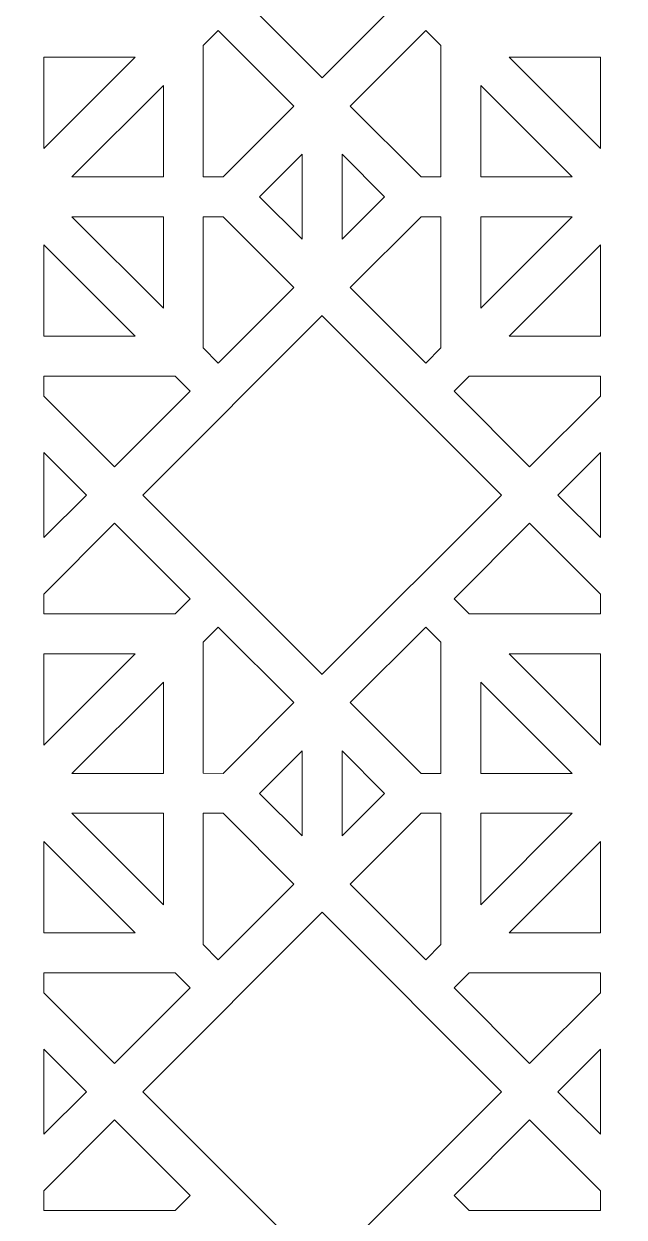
# Model space of a CAD drawing. Header units: centimetres. Extents: x -68 to 68, y -63 to 63.
# Drawn here: x 28.08 to 43.14, y -33.08 to -3.15 of the extents above; entities that cross this region are included whole.
import ezdxf

# ---------------------------------------------------------------- set-up
doc = ezdxf.new("R2010")
doc.units = ezdxf.units.CM
doc.header["$MEASUREMENT"] = 0
doc.layers.add('layer 1', color=7, linetype='Continuous')

msp = doc.modelspace()

# ---------------------------------------------------------------- linework, layer by layer
at = {"layer": 'layer 1', "color": 177, "lineweight": 9}
for points, knots in [([(58.00778, -62.84331), (58.00778, -62.84331), (68.47296, -52.37813), (68.47296, -52.37813), (68.47296, -52.37813), (68.47296, -52.37813), (60.99035, -44.89556), (60.99035, -44.89556), (60.99035, -44.89556), (60.99035, -44.89556), (68.47296, -37.41295), (68.47296, -37.41295), (68.47296, -37.41295), (68.47296, -37.41295), (61.00036, -29.94035), (61.00036, -29.94035), (61.00036, -29.94035), (61.00036, -29.94035), (68.47296, -22.44777), (68.47296, -22.44777), (68.47296, -22.44777), (68.47296, -22.44777), (60.99035, -14.96516), (60.99035, -14.96516), (60.99035, -14.96516), (60.99035, -14.96516), (68.47296, -7.48259), (68.47296, -7.48259), (68.47296, -7.48259), (68.47296, -7.48259), (60.99038, -0.00001), (60.99038, -0.00001), (60.99038, -0.00001), (60.99038, -0.00001), (68.47296, 7.48259), (68.47296, 7.48259), (68.47296, 7.48259), (68.47296, 7.48259), (60.99035, 14.96516), (60.99035, 14.96516), (60.99035, 14.96516), (60.99035, 14.96516), (68.47296, 22.44777), (68.47296, 22.44777), (68.47296, 22.44777), (68.47296, 22.44777), (61.00036, 29.92037), (61.00036, 29.92037), (61.00036, 29.92037), (61.00036, 29.92037), (60.99263, 29.9281), (60.99263, 29.9281), (60.99263, 29.9281), (60.99263, 29.9281), (60.99037, 29.93036), (60.99037, 29.93036), (60.99037, 29.93036), (60.99037, 29.93036), (68.47296, 37.41295), (68.47296, 37.41295), (68.47296, 37.41295), (68.47296, 37.41295), (60.99035, 44.89556), (60.99035, 44.89556), (60.99035, 44.89556), (60.99035, 44.89556), (68.47296, 52.37813), (68.47296, 52.37813), (68.47296, 52.37813), (68.47296, 52.37813), (58.00778, 62.84331), (58.00778, 62.84331), (58.00778, 62.84331), (58.00778, 62.84331), (50.52517, 55.3607), (50.52517, 55.3607), (50.52517, 55.3607), (50.52517, 55.3607), (43.0426, 62.84331), (43.0426, 62.84331), (43.0426, 62.84331), (43.0426, 62.84331), (35.56, 55.36071), (35.56, 55.36071), (35.56, 55.36071), (35.56, 55.36071), (28.07742, 62.84331), (28.07742, 62.84331), (28.07742, 62.84331), (28.07742, 62.84331), (20.59485, 55.3607), (20.59485, 55.3607), (20.59485, 55.3607), (20.59485, 55.3607), (13.11224, 62.84331), (13.11224, 62.84331), (13.11224, 62.84331), (13.11224, 62.84331), (2.64706, 52.37813), (2.64706, 52.37813), (2.64706, 52.37813), (2.64706, 52.37813), (10.12967, 44.89556), (10.12967, 44.89556), (10.12967, 44.89556), (10.12967, 44.89556), (2.64706, 37.41295), (2.64706, 37.41295), (2.64706, 37.41295), (2.64706, 37.41295), (10.12964, 29.93035), (10.12964, 29.93035), (10.12964, 29.93035), (10.12964, 29.93035), (2.64706, 22.44777), (2.64706, 22.44777), (2.64706, 22.44777), (2.64706, 22.44777), (10.12967, 14.96516), (10.12967, 14.96516), (10.12967, 14.96516), (10.12967, 14.96516), (2.64706, 7.48259), (2.64706, 7.48259), (2.64706, 7.48259), (2.64706, 7.48259), (10.12965, 0), (10.12965, 0), (10.12965, 0), (10.12965, 0), (2.64706, -7.48259), (2.64706, -7.48259), (2.64706, -7.48259), (2.64706, -7.48259), (10.12967, -14.96516), (10.12967, -14.96516), (10.12967, -14.96516), (10.12967, -14.96516), (2.64706, -22.44777), (2.64706, -22.44777), (2.64706, -22.44777), (2.64706, -22.44777), (10.12965, -29.93036), (10.12965, -29.93036), (10.12965, -29.93036), (10.12965, -29.93036), (2.64706, -37.41295), (2.64706, -37.41295), (2.64706, -37.41295), (2.64706, -37.41295), (10.12967, -44.89556), (10.12967, -44.89556), (10.12967, -44.89556), (10.12967, -44.89556), (2.64706, -52.37813), (2.64706, -52.37813), (2.64706, -52.37813), (2.64706, -52.37813), (13.11224, -62.84331), (13.11224, -62.84331), (13.11224, -62.84331), (13.11224, -62.84331), (20.59484, -55.36071), (20.59484, -55.36071), (20.59484, -55.36071), (20.59484, -55.36071), (28.07742, -62.84331), (28.07742, -62.84331), (28.07742, -62.84331), (28.07742, -62.84331), (35.56, -55.36071), (35.56, -55.36071), (35.56, -55.36071), (35.56, -55.36071), (43.0426, -62.84331), (43.0426, -62.84331), (43.0426, -62.84331), (43.0426, -62.84331), (50.52518, -55.36071), (50.52518, -55.36071), (50.52518, -55.36071), (50.52518, -55.36071), (58.00778, -62.84331), (58.00778, -62.84331)], [0, 0, 0, 0, 0.0212766, 0.0212766, 0.0212766, 0.0212766, 0.04255319, 0.04255319, 0.04255319, 0.04255319, 0.06382979, 0.06382979, 0.06382979, 0.06382979, 0.08510638, 0.08510638, 0.08510638, 0.08510638, 0.10638298, 0.10638298, 0.10638298, 0.10638298, 0.12765957, 0.12765957, 0.12765957, 0.12765957, 0.14893617, 0.14893617, 0.14893617, 0.14893617, 0.17021277, 0.17021277, 0.17021277, 0.17021277, 0.19148936, 0.19148936, 0.19148936, 0.19148936, 0.21276596, 0.21276596, 0.21276596, 0.21276596, 0.23404255, 0.23404255, 0.23404255, 0.23404255, 0.25531915, 0.25531915, 0.25531915, 0.25531915, 0.27659574, 0.27659574, 0.27659574, 0.27659574, 0.29787234, 0.29787234, 0.29787234, 0.29787234, 0.31914894, 0.31914894, 0.31914894, 0.31914894, 0.34042553, 0.34042553, 0.34042553, 0.34042553, 0.36170213, 0.36170213, 0.36170213, 0.36170213, 0.38297872, 0.38297872, 0.38297872, 0.38297872, 0.40425532, 0.40425532, 0.40425532, 0.40425532, 0.42553191, 0.42553191, 0.42553191, 0.42553191, 0.44680851, 0.44680851, 0.44680851, 0.44680851, 0.46808511, 0.46808511, 0.46808511, 0.46808511, 0.4893617, 0.4893617, 0.4893617, 0.4893617, 0.5106383, 0.5106383, 0.5106383, 0.5106383, 0.53191489, 0.53191489, 0.53191489, 0.53191489, 0.55319149, 0.55319149, 0.55319149, 0.55319149, 0.57446809, 0.57446809, 0.57446809, 0.57446809, 0.59574468, 0.59574468, 0.59574468, 0.59574468, 0.61702128, 0.61702128, 0.61702128, 0.61702128, 0.63829787, 0.63829787, 0.63829787, 0.63829787, 0.65957447, 0.65957447, 0.65957447, 0.65957447, 0.68085106, 0.68085106, 0.68085106, 0.68085106, 0.70212766, 0.70212766, 0.70212766, 0.70212766, 0.72340426, 0.72340426, 0.72340426, 0.72340426, 0.74468085, 0.74468085, 0.74468085, 0.74468085, 0.76595745, 0.76595745, 0.76595745, 0.76595745, 0.78723404, 0.78723404, 0.78723404, 0.78723404, 0.80851064, 0.80851064, 0.80851064, 0.80851064, 0.82978723, 0.82978723, 0.82978723, 0.82978723, 0.85106383, 0.85106383, 0.85106383, 0.85106383, 0.87234043, 0.87234043, 0.87234043, 0.87234043, 0.89361702, 0.89361702, 0.89361702, 0.89361702, 0.91489362, 0.91489362, 0.91489362, 0.91489362, 0.93617021, 0.93617021, 0.93617021, 0.93617021, 0.95744681, 0.95744681, 0.95744681, 0.95744681, 1, 1, 1, 1]), ([(40.05999, 0.00002), (40.05999, 0.00002), (35.56, -4.49998), (35.56, -4.49998), (35.56, -4.49998), (35.56, -4.49998), (31.06002, 0.00001), (31.06002, 0.00001), (31.06002, 0.00001), (31.06002, 0.00001), (35.56001, 4.5), (35.56001, 4.5), (35.56001, 4.5), (35.56001, 4.5), (40.05999, 0.00002), (40.05999, 0.00002)], [0, 0, 0, 0, 0.2, 0.2, 0.2, 0.2, 0.4, 0.4, 0.4, 0.4, 0.6, 0.6, 0.6, 0.6, 1, 1, 1, 1]), ([(33.0774, -6.98259), (33.0774, -6.98259), (32.57742, -6.98259), (32.57742, -6.98259), (32.57742, -6.98259), (32.57742, -6.98259), (32.57742, -3.68964), (32.57742, -3.68964), (32.57742, -3.68964), (32.57742, -3.68964), (32.95643, -3.31063), (32.95643, -3.31063), (32.95643, -3.31063), (32.95643, -3.31063), (34.85289, -5.20709), (34.85289, -5.20709), (34.85289, -5.20709), (34.85289, -5.20709), (33.0774, -6.98259), (33.0774, -6.98259)], [0, 0, 0, 0, 0.16666667, 0.16666667, 0.16666667, 0.16666667, 0.33333333, 0.33333333, 0.33333333, 0.33333333, 0.5, 0.5, 0.5, 0.5, 0.66666667, 0.66666667, 0.66666667, 0.66666667, 1, 1, 1, 1]), ([(38.5426, -6.98259), (38.5426, -6.98259), (38.0426, -6.98259), (38.0426, -6.98259), (38.0426, -6.98259), (38.0426, -6.98259), (36.26712, -5.20711), (36.26712, -5.20711), (36.26712, -5.20711), (36.26712, -5.20711), (38.16359, -3.31063), (38.16359, -3.31063), (38.16359, -3.31063), (38.16359, -3.31063), (38.5426, -3.68964), (38.5426, -3.68964), (38.5426, -3.68964), (38.5426, -3.68964), (38.5426, -6.97482), (38.5426, -6.97482), (38.5426, -6.97482), (38.5426, -6.97482), (38.5426, -6.98259), (38.5426, -6.98259)], [0, 0, 0, 0, 0.14285714, 0.14285714, 0.14285714, 0.14285714, 0.28571429, 0.28571429, 0.28571429, 0.28571429, 0.42857143, 0.42857143, 0.42857143, 0.42857143, 0.57142857, 0.57142857, 0.57142857, 0.57142857, 0.71428571, 0.71428571, 0.71428571, 0.71428571, 1, 1, 1, 1]), ([(28.57726, -6.27545), (28.57726, -6.27545), (28.57727, -3.98259), (28.57727, -3.98259), (28.57727, -3.98259), (28.57727, -3.98259), (30.87014, -3.98258), (30.87014, -3.98258), (30.87014, -3.98258), (30.87014, -3.98258), (28.57726, -6.27545), (28.57726, -6.27545)], [0, 0, 0, 0, 0.25, 0.25, 0.25, 0.25, 0.5, 0.5, 0.5, 0.5, 1, 1, 1, 1]), ([(42.54276, -6.27545), (42.54276, -6.27545), (42.54275, -3.98259), (42.54275, -3.98259), (42.54275, -3.98259), (42.54275, -3.98259), (40.24988, -3.98258), (40.24988, -3.98258), (40.24988, -3.98258), (40.24988, -3.98258), (42.54276, -6.27545), (42.54276, -6.27545)], [0, 0, 0, 0, 0.25, 0.25, 0.25, 0.25, 0.5, 0.5, 0.5, 0.5, 1, 1, 1, 1]), ([(29.28431, -6.98259), (29.28431, -6.98259), (31.57742, -4.68955), (31.57742, -4.68955), (31.57742, -4.68955), (31.57742, -4.68955), (31.57742, -6.98259), (31.57742, -6.98259), (31.57742, -6.98259), (31.57742, -6.98259), (29.28431, -6.98259), (29.28431, -6.98259)], [0, 0, 0, 0, 0.25, 0.25, 0.25, 0.25, 0.5, 0.5, 0.5, 0.5, 1, 1, 1, 1]), ([(41.83571, -6.98259), (41.83571, -6.98259), (39.5426, -4.68955), (39.5426, -4.68955), (39.5426, -4.68955), (39.5426, -4.68955), (39.5426, -6.98259), (39.5426, -6.98259), (39.5426, -6.98259), (39.5426, -6.98259), (41.83571, -6.98259), (41.83571, -6.98259)], [0, 0, 0, 0, 0.25, 0.25, 0.25, 0.25, 0.5, 0.5, 0.5, 0.5, 1, 1, 1, 1]), ([(35.06001, -8.55097), (35.06001, -8.55097), (35.06, -6.4142), (35.06, -6.4142), (35.06, -6.4142), (35.06, -6.4142), (33.99163, -7.48259), (33.99163, -7.48259), (33.99163, -7.48259), (33.99163, -7.48259), (35.06, -8.55096), (35.06, -8.55096), (35.06, -8.55096), (35.06, -8.55096), (35.06, -8.55097), (35.06, -8.55097), (35.06, -8.55097), (35.06, -8.55097), (35.06001, -8.55097), (35.06001, -8.55097)], [0, 0, 0, 0, 0.16666667, 0.16666667, 0.16666667, 0.16666667, 0.33333333, 0.33333333, 0.33333333, 0.33333333, 0.5, 0.5, 0.5, 0.5, 0.66666667, 0.66666667, 0.66666667, 0.66666667, 1, 1, 1, 1]), ([(36.06001, -6.41421), (36.06001, -6.41421), (36.06995, -6.42415), (36.06995, -6.42415), (36.06995, -6.42415), (36.06995, -6.42415), (36.06996, -6.42416), (36.06996, -6.42416), (36.06996, -6.42416), (36.06996, -6.42416), (37.12839, -7.48259), (37.12839, -7.48259), (37.12839, -7.48259), (37.12839, -7.48259), (36.06, -8.55096), (36.06, -8.55096), (36.06, -8.55096), (36.06, -8.55096), (36.05999, -8.55097), (36.05999, -8.55097)], [0, 0, 0, 0, 0.16666667, 0.16666667, 0.16666667, 0.16666667, 0.33333333, 0.33333333, 0.33333333, 0.33333333, 0.5, 0.5, 0.5, 0.5, 0.66666667, 0.66666667, 0.66666667, 0.66666667, 1, 1, 1, 1]), ([(36.06, -6.41421), (36.06, -6.41421), (36.06, -8.54884), (36.06, -8.54884), (36.06, -8.54884), (36.06, -8.54884), (36.06, -8.55096), (36.06, -8.55096), (36.06, -8.55096), (36.06, -8.55096), (36.06, -8.55097), (36.06, -8.55097)], [0, 0, 0, 0, 0.25, 0.25, 0.25, 0.25, 0.5, 0.5, 0.5, 0.5, 1, 1, 1, 1]), ([(31.57742, -10.27559), (31.57742, -10.27559), (31.57743, -7.98259), (31.57743, -7.98259), (31.57743, -7.98259), (31.57743, -7.98259), (31.57742, -7.98259), (31.57742, -7.98259), (31.57742, -7.98259), (31.57742, -7.98259), (29.28442, -7.98259), (29.28442, -7.98259), (29.28442, -7.98259), (29.28442, -7.98259), (31.57742, -10.27559), (31.57742, -10.27559)], [0, 0, 0, 0, 0.2, 0.2, 0.2, 0.2, 0.4, 0.4, 0.4, 0.4, 0.6, 0.6, 0.6, 0.6, 1, 1, 1, 1]), ([(33.07742, -7.98259), (33.07742, -7.98259), (32.57742, -7.98259), (32.57742, -7.98259), (32.57742, -7.98259), (32.57742, -7.98259), (32.57742, -11.27547), (32.57742, -11.27547), (32.57742, -11.27547), (32.57742, -11.27547), (32.95647, -11.65451), (32.95647, -11.65451), (32.95647, -11.65451), (32.95647, -11.65451), (34.8529, -9.75807), (34.8529, -9.75807), (34.8529, -9.75807), (34.8529, -9.75807), (33.07742, -7.98259), (33.07742, -7.98259)], [0, 0, 0, 0, 0.16666667, 0.16666667, 0.16666667, 0.16666667, 0.33333333, 0.33333333, 0.33333333, 0.33333333, 0.5, 0.5, 0.5, 0.5, 0.66666667, 0.66666667, 0.66666667, 0.66666667, 1, 1, 1, 1]), ([(36.26712, -9.75808), (36.26712, -9.75808), (38.04259, -7.98258), (38.04259, -7.98258), (38.04259, -7.98258), (38.04259, -7.98258), (38.5426, -7.98259), (38.5426, -7.98259), (38.5426, -7.98259), (38.5426, -7.98259), (38.5426, -11.27547), (38.5426, -11.27547), (38.5426, -11.27547), (38.5426, -11.27547), (38.16355, -11.65451), (38.16355, -11.65451), (38.16355, -11.65451), (38.16355, -11.65451), (36.26712, -9.75808), (36.26712, -9.75808)], [0, 0, 0, 0, 0.16666667, 0.16666667, 0.16666667, 0.16666667, 0.33333333, 0.33333333, 0.33333333, 0.33333333, 0.5, 0.5, 0.5, 0.5, 0.66666667, 0.66666667, 0.66666667, 0.66666667, 1, 1, 1, 1]), ([(39.5426, -10.27559), (39.5426, -10.27559), (39.54259, -7.98259), (39.54259, -7.98259), (39.54259, -7.98259), (39.54259, -7.98259), (41.8356, -7.98259), (41.8356, -7.98259), (41.8356, -7.98259), (41.8356, -7.98259), (39.5426, -10.27559), (39.5426, -10.27559)], [0, 0, 0, 0, 0.25, 0.25, 0.25, 0.25, 0.5, 0.5, 0.5, 0.5, 1, 1, 1, 1]), ([(30.87018, -10.98258), (30.87018, -10.98258), (28.57727, -10.9826), (28.57727, -10.9826), (28.57727, -10.9826), (28.57727, -10.9826), (28.57726, -8.68965), (28.57726, -8.68965), (28.57726, -8.68965), (28.57726, -8.68965), (30.87018, -10.98258), (30.87018, -10.98258)], [0, 0, 0, 0, 0.25, 0.25, 0.25, 0.25, 0.5, 0.5, 0.5, 0.5, 1, 1, 1, 1]), ([(40.24984, -10.98258), (40.24984, -10.98258), (42.54275, -10.9826), (42.54275, -10.9826), (42.54275, -10.9826), (42.54275, -10.9826), (42.54276, -8.68965), (42.54276, -8.68965), (42.54276, -8.68965), (42.54276, -8.68965), (40.24984, -10.98258), (40.24984, -10.98258)], [0, 0, 0, 0, 0.25, 0.25, 0.25, 0.25, 0.5, 0.5, 0.5, 0.5, 1, 1, 1, 1]), ([(35.55999, -19.46515), (35.55999, -19.46515), (31.06001, -14.96518), (31.06001, -14.96518), (31.06001, -14.96518), (31.06001, -14.96518), (31.06002, -14.96517), (31.06002, -14.96517), (31.06002, -14.96517), (31.06002, -14.96517), (35.56, -10.46517), (35.56, -10.46517)], [0, 0, 0, 0, 0.25, 0.25, 0.25, 0.25, 0.5, 0.5, 0.5, 0.5, 1, 1, 1, 1]), ([(35.56, -19.46515), (35.56, -19.46515), (35.56499, -19.46016), (35.56499, -19.46016), (35.56499, -19.46016), (35.56499, -19.46016), (40.06001, -14.96518), (40.06001, -14.96518), (40.06001, -14.96518), (40.06001, -14.96518), (40.06, -14.96517), (40.06, -14.96517), (40.06, -14.96517), (40.06, -14.96517), (35.56499, -10.47016), (35.56499, -10.47016), (35.56499, -10.47016), (35.56499, -10.47016), (35.56001, -10.46518), (35.56001, -10.46518)], [0, 0, 0, 0, 0.16666667, 0.16666667, 0.16666667, 0.16666667, 0.33333333, 0.33333333, 0.33333333, 0.33333333, 0.5, 0.5, 0.5, 0.5, 0.66666667, 0.66666667, 0.66666667, 0.66666667, 1, 1, 1, 1]), ([(28.57728, -12.48242), (28.57728, -12.48242), (28.57726, -11.98259), (28.57726, -11.98259), (28.57726, -11.98259), (28.57726, -11.98259), (28.57727, -11.98259), (28.57727, -11.98259), (28.57727, -11.98259), (28.57727, -11.98259), (31.87031, -11.98259), (31.87031, -11.98259), (31.87031, -11.98259), (31.87031, -11.98259), (32.24936, -12.36162), (32.24936, -12.36162), (32.24936, -12.36162), (32.24936, -12.36162), (30.35292, -14.25806), (30.35292, -14.25806), (30.35292, -14.25806), (30.35292, -14.25806), (28.57728, -12.48242), (28.57728, -12.48242)], [0, 0, 0, 0, 0.14285714, 0.14285714, 0.14285714, 0.14285714, 0.28571429, 0.28571429, 0.28571429, 0.28571429, 0.42857143, 0.42857143, 0.42857143, 0.42857143, 0.57142857, 0.57142857, 0.57142857, 0.57142857, 0.71428571, 0.71428571, 0.71428571, 0.71428571, 1, 1, 1, 1]), ([(42.54274, -12.48242), (42.54274, -12.48242), (40.76711, -14.25807), (40.76711, -14.25807), (40.76711, -14.25807), (40.76711, -14.25807), (38.87066, -12.36162), (38.87066, -12.36162), (38.87066, -12.36162), (38.87066, -12.36162), (39.24971, -11.98259), (39.24971, -11.98259), (39.24971, -11.98259), (39.24971, -11.98259), (42.54275, -11.98259), (42.54275, -11.98259), (42.54275, -11.98259), (42.54275, -11.98259), (42.54274, -12.48242), (42.54274, -12.48242)], [0, 0, 0, 0, 0.16666667, 0.16666667, 0.16666667, 0.16666667, 0.33333333, 0.33333333, 0.33333333, 0.33333333, 0.5, 0.5, 0.5, 0.5, 0.66666667, 0.66666667, 0.66666667, 0.66666667, 1, 1, 1, 1]), ([(28.57727, -13.89663), (28.57727, -13.89663), (28.58721, -13.90657), (28.58721, -13.90657), (28.58721, -13.90657), (28.58721, -13.90657), (29.64581, -14.96517), (29.64581, -14.96517), (29.64581, -14.96517), (29.64581, -14.96517), (28.57727, -16.03371), (28.57727, -16.03371)], [0, 0, 0, 0, 0.25, 0.25, 0.25, 0.25, 0.5, 0.5, 0.5, 0.5, 1, 1, 1, 1]), ([(42.54275, -13.89663), (42.54275, -13.89663), (42.54275, -16.03371), (42.54275, -16.03371), (42.54275, -16.03371), (42.54275, -16.03371), (41.47422, -14.96518), (41.47422, -14.96518), (41.47422, -14.96518), (41.47422, -14.96518), (41.47421, -14.96517), (41.47421, -14.96517), (41.47421, -14.96517), (41.47421, -14.96517), (42.54275, -13.89663), (42.54275, -13.89663)], [0, 0, 0, 0, 0.2, 0.2, 0.2, 0.2, 0.4, 0.4, 0.4, 0.4, 0.6, 0.6, 0.6, 0.6, 1, 1, 1, 1]), ([(28.57727, -17.94777), (28.57727, -17.94777), (28.57726, -17.44793), (28.57726, -17.44793), (28.57726, -17.44793), (28.57726, -17.44793), (30.35292, -15.67228), (30.35292, -15.67228), (30.35292, -15.67228), (30.35292, -15.67228), (30.3579, -15.67726), (30.3579, -15.67726), (30.3579, -15.67726), (30.3579, -15.67726), (30.35852, -15.67788), (30.35852, -15.67788), (30.35852, -15.67788), (30.35852, -15.67788), (32.24936, -17.56874), (32.24936, -17.56874), (32.24936, -17.56874), (32.24936, -17.56874), (31.87031, -17.94777), (31.87031, -17.94777), (31.87031, -17.94777), (31.87031, -17.94777), (28.57727, -17.94777), (28.57727, -17.94777)], [0, 0, 0, 0, 0.125, 0.125, 0.125, 0.125, 0.25, 0.25, 0.25, 0.25, 0.375, 0.375, 0.375, 0.375, 0.5, 0.5, 0.5, 0.5, 0.625, 0.625, 0.625, 0.625, 0.75, 0.75, 0.75, 0.75, 1, 1, 1, 1]), ([(42.54275, -17.94777), (42.54275, -17.94777), (42.54276, -17.44793), (42.54276, -17.44793), (42.54276, -17.44793), (42.54276, -17.44793), (40.7671, -15.67228), (40.7671, -15.67228), (40.7671, -15.67228), (40.7671, -15.67228), (38.87066, -17.56874), (38.87066, -17.56874), (38.87066, -17.56874), (38.87066, -17.56874), (39.24971, -17.94777), (39.24971, -17.94777), (39.24971, -17.94777), (39.24971, -17.94777), (42.54275, -17.94777), (42.54275, -17.94777)], [0, 0, 0, 0, 0.16666667, 0.16666667, 0.16666667, 0.16666667, 0.33333333, 0.33333333, 0.33333333, 0.33333333, 0.5, 0.5, 0.5, 0.5, 0.66666667, 0.66666667, 0.66666667, 0.66666667, 1, 1, 1, 1]), ([(33.07741, -21.94776), (33.07741, -21.94776), (34.85289, -20.17228), (34.85289, -20.17228), (34.85289, -20.17228), (34.85289, -20.17228), (32.95647, -18.27585), (32.95647, -18.27585), (32.95647, -18.27585), (32.95647, -18.27585), (32.57742, -18.65489), (32.57742, -18.65489), (32.57742, -18.65489), (32.57742, -18.65489), (32.57742, -21.93777), (32.57742, -21.93777), (32.57742, -21.93777), (32.57742, -21.93777), (33.07741, -21.94776), (33.07741, -21.94776)], [0, 0, 0, 0, 0.16666667, 0.16666667, 0.16666667, 0.16666667, 0.33333333, 0.33333333, 0.33333333, 0.33333333, 0.5, 0.5, 0.5, 0.5, 0.66666667, 0.66666667, 0.66666667, 0.66666667, 1, 1, 1, 1]), ([(38.04259, -21.94777), (38.04259, -21.94777), (38.0426, -21.94777), (38.0426, -21.94777), (38.0426, -21.94777), (38.0426, -21.94777), (38.0526, -21.94777), (38.0526, -21.94777), (38.0526, -21.94777), (38.0526, -21.94777), (38.5426, -21.94778), (38.5426, -21.94778), (38.5426, -21.94778), (38.5426, -21.94778), (38.5426, -21.94777), (38.5426, -21.94777), (38.5426, -21.94777), (38.5426, -21.94777), (38.5426, -18.65489), (38.5426, -18.65489), (38.5426, -18.65489), (38.5426, -18.65489), (38.16355, -18.27585), (38.16355, -18.27585), (38.16355, -18.27585), (38.16355, -18.27585), (36.26711, -20.17227), (36.26711, -20.17227)], [0, 0, 0, 0, 0.125, 0.125, 0.125, 0.125, 0.25, 0.25, 0.25, 0.25, 0.375, 0.375, 0.375, 0.375, 0.5, 0.5, 0.5, 0.5, 0.625, 0.625, 0.625, 0.625, 0.75, 0.75, 0.75, 0.75, 1, 1, 1, 1]), ([(30.87018, -18.94778), (30.87018, -18.94778), (28.58727, -18.94776), (28.58727, -18.94776), (28.58727, -18.94776), (28.58727, -18.94776), (28.57727, -18.94776), (28.57727, -18.94776), (28.57727, -18.94776), (28.57727, -18.94776), (28.57726, -21.24071), (28.57726, -21.24071), (28.57726, -21.24071), (28.57726, -21.24071), (30.87018, -18.94778), (30.87018, -18.94778)], [0, 0, 0, 0, 0.2, 0.2, 0.2, 0.2, 0.4, 0.4, 0.4, 0.4, 0.6, 0.6, 0.6, 0.6, 1, 1, 1, 1]), ([(40.24984, -18.94778), (40.24984, -18.94778), (42.54275, -18.94776), (42.54275, -18.94776), (42.54275, -18.94776), (42.54275, -18.94776), (42.54275, -19.35031), (42.54275, -19.35031), (42.54275, -19.35031), (42.54275, -19.35031), (42.54275, -19.35038), (42.54275, -19.35038), (42.54275, -19.35038), (42.54275, -19.35038), (42.54276, -21.24071), (42.54276, -21.24071), (42.54276, -21.24071), (42.54276, -21.24071), (40.24984, -18.94778), (40.24984, -18.94778)], [0, 0, 0, 0, 0.16666667, 0.16666667, 0.16666667, 0.16666667, 0.33333333, 0.33333333, 0.33333333, 0.33333333, 0.5, 0.5, 0.5, 0.5, 0.66666667, 0.66666667, 0.66666667, 0.66666667, 1, 1, 1, 1]), ([(31.57742, -19.65477), (31.57742, -19.65477), (31.57743, -21.94777), (31.57743, -21.94777), (31.57743, -21.94777), (31.57743, -21.94777), (29.28442, -21.94777), (29.28442, -21.94777), (29.28442, -21.94777), (29.28442, -21.94777), (31.57742, -19.65477), (31.57742, -19.65477)], [0, 0, 0, 0, 0.25, 0.25, 0.25, 0.25, 0.5, 0.5, 0.5, 0.5, 1, 1, 1, 1]), ([(39.5426, -19.65477), (39.5426, -19.65477), (39.54259, -21.94777), (39.54259, -21.94777), (39.54259, -21.94777), (39.54259, -21.94777), (41.8356, -21.94777), (41.8356, -21.94777), (41.8356, -21.94777), (41.8356, -21.94777), (39.5426, -19.65477), (39.5426, -19.65477)], [0, 0, 0, 0, 0.25, 0.25, 0.25, 0.25, 0.5, 0.5, 0.5, 0.5, 1, 1, 1, 1]), ([(38.0426, -21.94777), (38.0426, -21.94777), (38.04259, -21.94776), (38.04259, -21.94776), (38.04259, -21.94776), (38.04259, -21.94776), (36.26711, -20.17228), (36.26711, -20.17228)], [0, 0, 0, 0, 0.33333333, 0.33333333, 0.33333333, 0.33333333, 1, 1, 1, 1]), ([(35.05999, -23.51613), (35.05999, -23.51613), (35.06, -21.37936), (35.06, -21.37936), (35.06, -21.37936), (35.06, -21.37936), (33.99163, -22.44777), (33.99163, -22.44777), (33.99163, -22.44777), (33.99163, -22.44777), (35.05999, -23.51613), (35.05999, -23.51613)], [0, 0, 0, 0, 0.25, 0.25, 0.25, 0.25, 0.5, 0.5, 0.5, 0.5, 1, 1, 1, 1]), ([(36.06, -23.51613), (36.06, -23.51613), (36.06, -21.37938), (36.06, -21.37938), (36.06, -21.37938), (36.06, -21.37938), (36.06001, -21.37939), (36.06001, -21.37939), (36.06001, -21.37939), (36.06001, -21.37939), (37.12839, -22.44777), (37.12839, -22.44777), (37.12839, -22.44777), (37.12839, -22.44777), (36.06, -23.51613), (36.06, -23.51613)], [0, 0, 0, 0, 0.2, 0.2, 0.2, 0.2, 0.4, 0.4, 0.4, 0.4, 0.6, 0.6, 0.6, 0.6, 1, 1, 1, 1]), ([(29.28431, -22.94777), (29.28431, -22.94777), (31.57742, -25.24081), (31.57742, -25.24081), (31.57742, -25.24081), (31.57742, -25.24081), (31.57742, -22.94777), (31.57742, -22.94777), (31.57742, -22.94777), (31.57742, -22.94777), (29.28431, -22.94777), (29.28431, -22.94777)], [0, 0, 0, 0, 0.25, 0.25, 0.25, 0.25, 0.5, 0.5, 0.5, 0.5, 1, 1, 1, 1]), ([(32.57742, -22.94777), (32.57742, -22.94777), (33.07742, -22.94777), (33.07742, -22.94777), (33.07742, -22.94777), (33.07742, -22.94777), (34.85291, -24.72324), (34.85291, -24.72324), (34.85291, -24.72324), (34.85291, -24.72324), (34.8529, -24.72325), (34.8529, -24.72325), (34.8529, -24.72325), (34.8529, -24.72325), (32.95643, -26.61973), (32.95643, -26.61973), (32.95643, -26.61973), (32.95643, -26.61973), (32.57742, -26.24072), (32.57742, -26.24072), (32.57742, -26.24072), (32.57742, -26.24072), (32.57742, -22.94777), (32.57742, -22.94777)], [0, 0, 0, 0, 0.14285714, 0.14285714, 0.14285714, 0.14285714, 0.28571429, 0.28571429, 0.28571429, 0.28571429, 0.42857143, 0.42857143, 0.42857143, 0.42857143, 0.57142857, 0.57142857, 0.57142857, 0.57142857, 0.71428571, 0.71428571, 0.71428571, 0.71428571, 1, 1, 1, 1]), ([(38.5426, -22.94777), (38.5426, -22.94777), (38.5426, -22.95554), (38.5426, -22.95554), (38.5426, -22.95554), (38.5426, -22.95554), (38.5426, -26.24072), (38.5426, -26.24072), (38.5426, -26.24072), (38.5426, -26.24072), (38.16359, -26.61973), (38.16359, -26.61973), (38.16359, -26.61973), (38.16359, -26.61973), (36.2671, -24.72324), (36.2671, -24.72324), (36.2671, -24.72324), (36.2671, -24.72324), (38.04259, -22.94776), (38.04259, -22.94776)], [0, 0, 0, 0, 0.16666667, 0.16666667, 0.16666667, 0.16666667, 0.33333333, 0.33333333, 0.33333333, 0.33333333, 0.5, 0.5, 0.5, 0.5, 0.66666667, 0.66666667, 0.66666667, 0.66666667, 1, 1, 1, 1]), ([(38.54261, -22.94777), (38.54261, -22.94777), (38.5426, -22.94777), (38.5426, -22.94777), (38.5426, -22.94777), (38.5426, -22.94777), (38.0426, -22.94777), (38.0426, -22.94777)], [0, 0, 0, 0, 0.33333333, 0.33333333, 0.33333333, 0.33333333, 1, 1, 1, 1]), ([(41.83571, -22.94777), (41.83571, -22.94777), (39.5426, -25.24081), (39.5426, -25.24081), (39.5426, -25.24081), (39.5426, -25.24081), (39.5426, -22.94777), (39.5426, -22.94777), (39.5426, -22.94777), (39.5426, -22.94777), (41.83571, -22.94777), (41.83571, -22.94777)], [0, 0, 0, 0, 0.25, 0.25, 0.25, 0.25, 0.5, 0.5, 0.5, 0.5, 1, 1, 1, 1]), ([(28.57726, -23.65491), (28.57726, -23.65491), (28.57727, -25.94777), (28.57727, -25.94777), (28.57727, -25.94777), (28.57727, -25.94777), (30.87014, -25.94778), (30.87014, -25.94778), (30.87014, -25.94778), (30.87014, -25.94778), (28.57726, -23.65491), (28.57726, -23.65491)], [0, 0, 0, 0, 0.25, 0.25, 0.25, 0.25, 0.5, 0.5, 0.5, 0.5, 1, 1, 1, 1]), ([(42.54276, -23.65491), (42.54276, -23.65491), (42.54275, -25.94777), (42.54275, -25.94777), (42.54275, -25.94777), (42.54275, -25.94777), (40.24988, -25.94778), (40.24988, -25.94778), (40.24988, -25.94778), (40.24988, -25.94778), (42.54276, -23.65491), (42.54276, -23.65491)], [0, 0, 0, 0, 0.25, 0.25, 0.25, 0.25, 0.5, 0.5, 0.5, 0.5, 1, 1, 1, 1]), ([(31.06324, -29.93357), (31.06324, -29.93357), (35.56, -25.43035), (35.56, -25.43035), (35.56, -25.43035), (35.56, -25.43035), (40.06, -29.93033), (40.06, -29.93033), (40.06, -29.93033), (40.06, -29.93033), (40.05999, -29.93034), (40.05999, -29.93034), (40.05999, -29.93034), (40.05999, -29.93034), (35.56001, -34.43036), (35.56001, -34.43036), (35.56001, -34.43036), (35.56001, -34.43036), (35.56, -34.43035), (35.56, -34.43035), (35.56, -34.43035), (35.56, -34.43035), (31.06324, -29.93357), (31.06324, -29.93357)], [0, 0, 0, 0, 0.14285714, 0.14285714, 0.14285714, 0.14285714, 0.28571429, 0.28571429, 0.28571429, 0.28571429, 0.42857143, 0.42857143, 0.42857143, 0.42857143, 0.57142857, 0.57142857, 0.57142857, 0.57142857, 0.71428571, 0.71428571, 0.71428571, 0.71428571, 1, 1, 1, 1]), ([(28.57727, -27.44759), (28.57727, -27.44759), (28.57727, -26.94777), (28.57727, -26.94777), (28.57727, -26.94777), (28.57727, -26.94777), (31.87025, -26.94777), (31.87025, -26.94777), (31.87025, -26.94777), (31.87025, -26.94777), (32.24932, -27.32684), (32.24932, -27.32684), (32.24932, -27.32684), (32.24932, -27.32684), (30.3528, -29.22313), (30.3528, -29.22313), (30.3528, -29.22313), (30.3528, -29.22313), (28.57727, -27.44759), (28.57727, -27.44759)], [0, 0, 0, 0, 0.16666667, 0.16666667, 0.16666667, 0.16666667, 0.33333333, 0.33333333, 0.33333333, 0.33333333, 0.5, 0.5, 0.5, 0.5, 0.66666667, 0.66666667, 0.66666667, 0.66666667, 1, 1, 1, 1]), ([(42.54275, -27.4476), (42.54275, -27.4476), (42.54275, -26.94777), (42.54275, -26.94777), (42.54275, -26.94777), (42.54275, -26.94777), (39.24977, -26.94777), (39.24977, -26.94777), (39.24977, -26.94777), (39.24977, -26.94777), (38.8707, -27.32684), (38.8707, -27.32684), (38.8707, -27.32684), (38.8707, -27.32684), (40.7671, -29.22324), (40.7671, -29.22324), (40.7671, -29.22324), (40.7671, -29.22324), (40.76711, -29.22325), (40.76711, -29.22325)], [0, 0, 0, 0, 0.16666667, 0.16666667, 0.16666667, 0.16666667, 0.33333333, 0.33333333, 0.33333333, 0.33333333, 0.5, 0.5, 0.5, 0.5, 0.66666667, 0.66666667, 0.66666667, 0.66666667, 1, 1, 1, 1]), ([(42.54274, -27.4476), (42.54274, -27.4476), (40.76718, -29.22316), (40.76718, -29.22316), (40.76718, -29.22316), (40.76718, -29.22316), (40.7671, -29.22324), (40.7671, -29.22324), (40.7671, -29.22324), (40.7671, -29.22324), (40.76709, -29.22325), (40.76709, -29.22325)], [0, 0, 0, 0, 0.25, 0.25, 0.25, 0.25, 0.5, 0.5, 0.5, 0.5, 1, 1, 1, 1]), ([(28.57727, -30.99889), (28.57727, -30.99889), (28.57727, -28.86181), (28.57727, -28.86181), (28.57727, -28.86181), (28.57727, -28.86181), (28.58722, -28.87176), (28.58722, -28.87176), (28.58722, -28.87176), (28.58722, -28.87176), (29.64579, -29.93037), (29.64579, -29.93037), (29.64579, -29.93037), (29.64579, -29.93037), (28.57727, -30.99889), (28.57727, -30.99889)], [0, 0, 0, 0, 0.2, 0.2, 0.2, 0.2, 0.4, 0.4, 0.4, 0.4, 0.6, 0.6, 0.6, 0.6, 1, 1, 1, 1]), ([(41.4742, -29.93034), (41.4742, -29.93034), (42.54275, -28.86181), (42.54275, -28.86181), (42.54275, -28.86181), (42.54275, -28.86181), (42.54275, -30.99889), (42.54275, -30.99889), (42.54275, -30.99889), (42.54275, -30.99889), (41.4742, -29.93034), (41.4742, -29.93034)], [0, 0, 0, 0, 0.25, 0.25, 0.25, 0.25, 0.5, 0.5, 0.5, 0.5, 1, 1, 1, 1]), ([(28.57727, -32.4131), (28.57727, -32.4131), (30.3529, -30.63745), (30.3529, -30.63745), (30.3529, -30.63745), (30.3529, -30.63745), (30.35291, -30.63746), (30.35291, -30.63746), (30.35291, -30.63746), (30.35291, -30.63746), (32.24932, -32.53388), (32.24932, -32.53388), (32.24932, -32.53388), (32.24932, -32.53388), (31.87025, -32.91295), (31.87025, -32.91295), (31.87025, -32.91295), (31.87025, -32.91295), (28.57727, -32.91295), (28.57727, -32.91295), (28.57727, -32.91295), (28.57727, -32.91295), (28.57727, -32.4131), (28.57727, -32.4131)], [0, 0, 0, 0, 0.14285714, 0.14285714, 0.14285714, 0.14285714, 0.28571429, 0.28571429, 0.28571429, 0.28571429, 0.42857143, 0.42857143, 0.42857143, 0.42857143, 0.57142857, 0.57142857, 0.57142857, 0.57142857, 0.71428571, 0.71428571, 0.71428571, 0.71428571, 1, 1, 1, 1]), ([(40.76711, -30.63746), (40.76711, -30.63746), (40.76715, -30.6375), (40.76715, -30.6375), (40.76715, -30.6375), (40.76715, -30.6375), (42.54275, -32.4131), (42.54275, -32.4131), (42.54275, -32.4131), (42.54275, -32.4131), (42.54275, -32.91295), (42.54275, -32.91295), (42.54275, -32.91295), (42.54275, -32.91295), (39.24977, -32.91295), (39.24977, -32.91295), (39.24977, -32.91295), (39.24977, -32.91295), (38.8707, -32.53388), (38.8707, -32.53388), (38.8707, -32.53388), (38.8707, -32.53388), (40.76711, -30.63746), (40.76711, -30.63746), (40.76711, -30.63746), (40.76711, -30.63746), (40.76711, -30.63746), (40.76711, -30.63746)], [0, 0, 0, 0, 0.125, 0.125, 0.125, 0.125, 0.25, 0.25, 0.25, 0.25, 0.375, 0.375, 0.375, 0.375, 0.5, 0.5, 0.5, 0.5, 0.625, 0.625, 0.625, 0.625, 0.75, 0.75, 0.75, 0.75, 1, 1, 1, 1])]:
    msp.add_open_spline(points, degree=3, knots=knots, dxfattribs=at)
msp.add_open_spline([(28.57726, -13.89663), (28.57726, -13.89663), (28.57726, -16.03371), (28.57726, -16.03371)], degree=3, dxfattribs=at)

doc.saveas('drawing.dxf')
